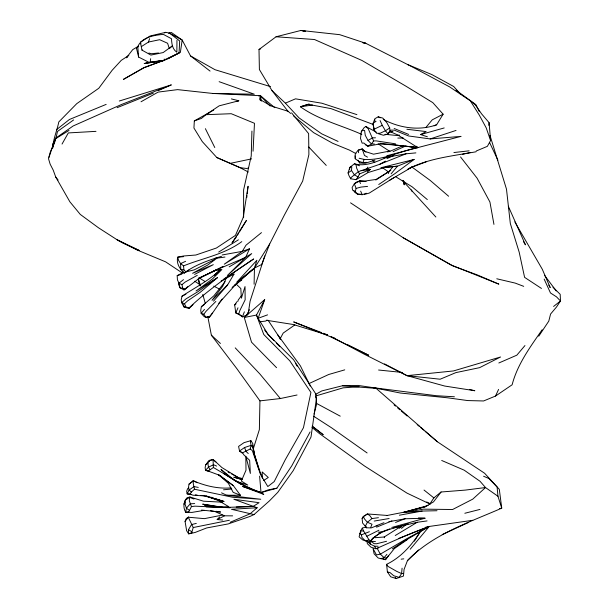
<?xml version="1.0" encoding="UTF-8"?>
<svg xmlns="http://www.w3.org/2000/svg" width="609" height="609" viewBox="0 0 609 609"><rect width="100%" height="100%" fill="white"/><g stroke="black" fill="none" stroke-linecap="round" stroke-linejoin="round"><path stroke-width="0.91" d="M176.96 40.377L176.861 52.214C172.385 49.367 171.677 43.604 171.51 38.748L163.372 34.386C154.031 35.162 141.037 37.278 137.489 47.441L136.408 48.004L138.631 57.071L149.35 62.529L164.879 60.253L164.209 59.065M425.12 431.324L437.407 441.776L484.604 473.254L499.311 489.347L501.74 508.15C468.9 522.552 433.007 534.139 407.474 560.539L404.056 569.468L403.462 576.053L396.154 578.55L390.681 576.776L387.385 571.866L386.593 564.345C400.791 557.517 411.768 545.337 419.921 532.068M178.742 282.995L178.711 284.639L180.02 287.783L184.017 289.953L199.432 278.153L223.138 266.339M207.798 316.558L211.369 335.209L236.764 368.536L259.944 400.874L259.365 429.596L253.146 449.305M254.098 284.236L254.463 268.059L256.884 260.264L236.734 282.203L254.463 268.059L261.695 264.496L269.68 243.981L284.395 215.015L302.681 181.079L308.892 154.579L308.618 133.607L291.566 112.878M251.928 131.057L251.228 155.973L243.6 189.97L243.638 217.207M260.249 100.432L260.416 95.697L212.762 93.451L177.584 89.63L158.134 92.096L141.022 101.772M374.779 121.145L374.839 119.524M167.825 58.784L179.069 52.914L179.67 40.955L169.454 33.076L165.724 32.338L150.111 35.984L140.42 42.257L141.95 50.09L150.88 55.092L163.182 52.557L172.256 45.957L169.896 48.149M253.055 151.207L254.471 123.292L231.245 113.708L206.017 114.682L201.419 118.435L194.324 120.894L193.936 128.035L202.295 141.615L216.827 157.533L240.113 167.688L248.312 172.035M216.591 466.075L213.553 464.751L208.461 467.149L205.537 470.331L208.209 471.069L213.394 467.499L213.043 459.468L208.4 461.279L205.773 464.69L205.119 467.545L205.537 470.331L209.032 471.336M349.665 169.568L349.81 167.422L354.392 163.798C366.664 167.247 378.547 160.624 389.646 156.148M356.044 179.685L358.023 177.006L354.217 174.623L351.515 170.505L351.774 166.683L349.81 167.422L348.074 172.933L348.904 175.461L350.662 178.772L356.044 179.685L368.095 172.545L384.789 167.422L397.471 166.173L414.135 159.444L394.693 173.778L378.729 184.519M52.61 148.489C53.09 139.294 57.033 130.798 58.807 121.929L76.764 103.644L98.795 88.259L112.125 70.294L121.275 60.337L128.834 55.419M188.714 517.056L186.27 518.48L185.06 521.411L186.628 530.683L188.645 533.865L191.515 533.294L193.243 527.531L188.25 517.216L204.418 518.647L222.46 515.062M402.077 568.182L401.597 573.587L399.146 577.37L393.734 575.756L390.087 572.612L387.385 571.866M366.458 162.337L362.895 162.672L358.534 161.195L355.245 158.766L355.527 155.957M374.383 144.006L371.482 143.937L368.003 140.435L365.271 135.327L364.601 130.448L362.195 130.311L361.259 131.917L360.513 138.479L362.127 143.161L363.862 143.039L367.866 146.213L379.437 143.998L394.343 144.912L417.744 147.614L461.097 136.37L430.16 138.928L408.532 135.959L394.297 130.143L390.597 130.105L388.123 134.033L383.404 135.244L378.585 133.82M246.782 197.514L247.003 195.634M247.216 193.761L248.084 186.255L243.166 217.58L235.447 235.394L216.423 248.015L195.862 255.019L183.537 255.993L177.706 257.165C176.092 263.4 179.853 268.972 184.116 273.121L188.805 270.076M488.799 125.34L489.103 122.683L481.612 113.891L475.309 104.809L470.315 100.82L449.625 86.889L412.027 66.769L365.689 43.262L339.731 34.675L300.953 30.45L276.075 36.768L259 49.504L259.396 69.54L271.979 90.604L287.775 111.036L290.645 113.434M144.28 63.534L164.613 60.466L144.28 63.534L150.217 62.057L150.651 58.708M197.247 482.731L193.205 480.63L189.026 484.125L188.531 487.192L189.117 490.001L191.34 492.072L189.97 494.135L187.13 493.884L186.689 491.25L187.534 488.844L188.744 487.687M225.109 281.662L213.926 295.738L201.358 306.692L200.726 310.369L201.153 313.338L204.281 316.68L205.911 317.251L209.214 316.87L211.765 314.16L222.156 299.042M258.665 95.91L260.416 95.697L259.784 99.366L271.028 105.958L288.24 111.318M366.1 526.846L362.279 528.148L360.558 531.071L359.112 536.856L362.728 539.947L369.488 542.208L373.545 537.534M219.187 270.853C207.958 281.13 194.492 287.905 182 296.202L181.2 299.91L181.642 302.627L183.888 306.875L188.957 308.557L193.045 304.614M55.906 138.525L57.482 131.43L73.651 119.912M254.768 456.088L253.108 447.653L251.098 445.369L244.574 447.501L239.543 451.025L242.542 452.807L250.2 448.97L251.098 445.369L250.497 442.203L250.9 440.65L244.019 442.652L238.576 446.412L239.543 451.025L242.009 452.936M366.222 193.22L362.21 194.758L357.521 194.119L355.253 191.599L356.09 188.417L354.339 183.728L356.554 182.053L359.835 180.934L364.905 181.056L376.058 179.449L390.811 170.345M314.038 414.044L316.65 404.11L315.934 394.137L293.53 359.691L268.021 334.371L264.565 329.994M48.857 157.259L50.448 151.55L53.356 145.292L55.701 138.159L73.179 125.956L121.495 104.489L171.198 84.933L119.311 101.018M264.763 255.879L250.093 301.189L248.51 311.671L246.561 315.119L242.367 316.886L238.743 313.985L235.767 312.919L234.686 304.926L237.008 301.653M237.837 301.417L238.294 299.925L241.377 295.776M350.662 178.772L351.035 177.577L358.237 171.715L379.696 164.308L406.013 153.795L415.894 152.882M238.743 313.985L239.885 310.453L245.145 299.849L245.024 286.565L241.392 298.189L240.814 288.537L236.307 284.213M141.463 46.543L148.467 42.051L149.586 38.656M54.041 144.143L55.64 139.324M204.175 510.357L191.98 512.405L185.684 512.26C182.989 507.693 183.279 501.511 187.138 497.69L190.023 497.013L203.52 501.199L222.293 502.174M249.332 309.654L247.558 314.716L246.561 315.119M276.562 367.684L251.517 342.167L244.27 317.464L264.702 299.628L258.132 318.279L268.021 334.371L273.89 340.461M188.592 512.253L191.447 506.604L194.964 506.163L230.232 507.769M362.895 162.672L364.129 159.406C382.383 160.685 400.083 151.192 417.744 147.614L416.594 146.236M378.143 546.227L374.565 546.212L370.181 544.027L371.262 541.249L375.426 541.523M188.957 308.557L189.315 307.644C208.887 289.184 231.367 274.027 253.679 258.947L223.457 279.325M244.376 311.838L242.367 316.886L240.997 315.508L235.767 312.919L237.997 307.804M388.276 173.611L389.159 171.433L392.995 166.638M370.782 527.211L372.015 524.235L367.41 522.271L364.601 519.074L363.268 516.447L367.41 513.95L387.385 515.465M226.54 277.445L222.681 286.329L212.016 300.313L227.553 285.027L234.001 274.103L232.227 274.735M229.174 266.849L251.73 253.595L227.355 275.504L245.693 257.386L249.477 248.837L242.321 251.342L222.201 254.965M315.485 394.419L321.849 390.917L342.448 385.756L358.039 385.428L373.576 387.712L400.471 393.056L447.775 397.822L467.704 400.57L483.592 400.966L495.513 396.056L498.588 389.417M358.023 177.006L359.462 173.984L370.257 169.477L366.915 168.975L367.813 167.11M377.801 525.377L371.155 527.927L366.344 527.775L365.354 526.206L367.41 522.271L371.954 518.571L378.433 517.688M264.702 299.628L256.473 315.074L263.758 334.493L289.793 360.817L310.91 392.432L303.457 427.701L285.271 459.726L274.202 481.597L267.815 486.545L260.446 474.381L252.316 450.569L250.2 448.97M280.049 338.916L283.2 333.07L294.87 324.909M310.088 431.971L291.802 465.794L276.874 488.205L261.9 492.346M407.573 539.437L394.297 548.633L385.451 559.717L378.197 558.019L374.101 553.802L373.035 548.526L376.446 554.928L380.32 554.144L406.348 538.95L429.261 526.45L472.782 520.299M489.103 122.683L490.58 140.55L487.375 146.335L476.223 151.024M365.354 526.206L362.599 523.062L362.111 518.548L363.268 516.447M62.042 144.059L68.315 132.929L95.986 131.354M191.972 532.593L188.645 533.865L188.463 529.716L191.538 524.555L196.296 523.42M237.449 235.188L238.401 233.628M239.352 232.067L246.462 220.359L232.021 242.938L236.505 236.756M209.024 461.652L209.892 460.229L213.043 459.468L215.929 461.949M434.156 125.842L436.638 124.746L443.131 114.188L432.801 102.632L405.739 86.075L362.012 60.497L314.503 39.516L276.075 36.768M414.394 541.15L421.124 530.485M232.105 287.44L254.463 268.059L269.68 243.981M429.543 504.465L433.867 497.896L441.076 491.996L465.261 490.1L485.518 487.55L497.964 496.274L501.74 508.15L499.388 508.576M361.259 131.917L364.106 127.662L365.902 126.505L376.24 132.107M538.744 336.206L548.785 321.126L550.589 314.031L556.497 307.02L560.486 300.991L560.189 294.33L552.987 287.22M206.877 316.992L209.473 317.304L212.335 313.102M542.147 329.766C530.264 346.879 517.429 364.289 512.123 384.789L495.513 396.056M395.523 143.838L376.073 140.877L373.614 140.938L371.482 143.937L367.866 146.213L365.194 144.577M388.268 555.85L385.451 559.717L383.175 558.841M205.911 317.251L203.825 314.267L206.002 311.336L215.86 301.44M185.06 521.411L188.25 517.216M441.076 491.996L433.517 501.862L425.151 506.81L403.683 512.344L428.15 505.44M369.488 542.208C378.608 529.921 394.784 528.498 408.228 523.748M183.865 504.085L185.037 502.669M391.115 173.854L397.471 166.173L382.977 167.642M426.171 127.136L432.238 119.844L443.131 114.188M386.913 554.327L384.119 557.661L380.785 558.674M410.238 549.204L429.261 526.45L425.6 527.265M204.487 309.372L201.153 313.338L203.825 314.267M524.966 345.547L516.835 355.176L498.832 362.994M213.531 301.143L227.553 285.027M218.776 303.305L235.516 284.669M222.742 519.995L217.177 519.553L219.659 516.965M362.111 518.548L363.307 517.33M364.502 516.105L367.41 513.95L369.77 515.564L371.954 518.571M220.298 269.711L214.551 275.367L220.001 270.107M407.383 560.729L418.604 549.919M217.398 277.704L197.666 291.848L185.989 298.882L181.642 302.627L184.504 303.754L187.496 300.96L200.133 292.381L217.398 277.704L196.037 291.011L212.366 279.029L221.882 269.505L213.767 270.784M221.562 256.32C208.423 260.264 195.124 264.846 184.116 273.121L182.464 270.936M191.34 492.072L194.492 489.225L232.668 497.271L260.743 499.258L226.571 495.224L221.539 492.833M402.45 525.438L384.188 536.993L374.725 537.717M191.515 533.294L195.253 532.411L206.664 527.95L228.192 523.93L249.964 516.447L253.999 514.575L269.437 500.887L277.757 492.376L293.211 470.628L311.001 437.041L316.414 398.552L315.591 396.878M184.017 289.953L187.724 286.679M367.356 171.989L370.257 169.477L361.114 170.642M235.082 284.768L254.463 268.059M206.124 506.84L223.983 507.495L253.039 506.49L259.076 502.691L233.894 499.266L257.143 507.746L250.101 513.798L230.133 522.294M401.514 528.414L406.256 524.387M190.023 497.013L185.197 500.217L185.121 504.526L186.445 508.203L185.684 512.26L188.455 511.811M189.026 484.125L193.517 480.912C205.317 485.883 218.113 489.042 231.055 487.862M261.474 232.623L245.998 245.199L242.321 251.342L224.257 264.207L249.477 248.837M185.113 289.009L182.829 288.369L181.931 284.662L185.235 282.013L197.278 275.337M234.465 285.598L241.811 279.767L238.736 281.678M553.596 306.449L560.486 300.991L556.504 296.849L550.49 292.975L544.157 279.112M56.386 129.755L69.434 119.478L106.172 104.383M183.499 279.638L178.977 283.162L180.02 287.783L182.829 288.369M127.761 56.728L126.375 57.802L132.709 49.649L138.357 46.231M136.408 48.004L138.669 46.299M234.686 304.926L236.033 303.914M224.965 257.044L216.933 258.17L207.738 265.029L192.596 273.289L213.302 264.671L194.606 274.415M372.289 538.752L381.257 532.159L378.273 532.152M201.358 306.692L204.365 304.515M348.074 172.933L351.515 170.505M209.892 460.229L208.4 461.279L207.996 464.088L208.461 467.149L210.151 469.684M205.773 464.69L207.562 463.479M206.017 114.682L219.171 105.837L238.804 100.774L231.397 98.917M376.058 121.282L373.172 123.193L373.134 125.157L374.642 130.06M389.722 127.959L385.444 130.768L380.161 133.219L376.628 133.333L373.819 129.374L373.172 123.193L374.87 118.709L378.204 116.837L382.787 118.093L386.753 122.546L389.722 127.959L389.927 130.958M392.325 548.876L403.523 541.53L429.261 526.45L398.469 538.523M399.207 528.292L401.521 526.8M375.791 180.043L389.159 171.433M263.667 480.478L268.28 477.502L262.205 471.937L262.342 477.989M394.472 177.288L369.26 193.076L364.365 194.461M182.555 272.763L177.181 275.656L177.44 279.896L178.977 283.162L181.931 284.662M218.692 252.05L238.416 239.809M69.007 130.425L55.175 138.989L48.514 158.713L50.166 164.202L53.196 170.094L55.739 177.044L69.868 201.785L80.281 214.421L98.422 227.736L117.164 239.817L122.812 242.991L139.324 250.512L117.164 239.817L136.835 249.873L165.572 261.824L182.906 273.357M267.267 320.113L265.722 321.057L260.096 321.75M395.233 535.524L417.195 522.286L427.069 520.916M370.592 540.815L369.031 539.977L366.846 536.255L378.935 530.211M389.288 180.416L411.73 167.262L426.437 161.705M194.324 120.894L213.713 110.069M368.003 140.435L372.548 137.855L375.494 137.794M379.696 164.308L385.383 161.126M241.796 241.636C224.158 254.562 203.277 257.927 183.575 265.859L180.614 263.613L178.597 260.416L177.706 257.165L183.484 256.678M427.411 136.812L420.629 134.566L426.163 131.582L406.881 129.26M221.158 280.985L234.001 274.103M166.546 59.393L180.363 52.427L182.182 40.042L171.319 32.46L168.586 33.274M214.581 259.503L194.233 269.863L185.25 272.094M217.177 519.553L224.554 515.808L232.63 515.853M408.692 168.609C429.68 158.089 453.286 155.904 476.048 151.77M182 296.202L185.897 294.238M390.696 131.734L392.965 131.377L388.725 132.275L388.123 134.033L385.444 130.768L382.246 125.317L373.819 129.374M407.611 169.287L411.73 167.262M199.432 278.153L216.994 269.658L245.693 257.386M162.375 60.877L143.891 67.614L123.383 79.406L143.968 67.782L162.375 60.877L179.069 52.914M164.544 32.894L165.724 32.338M198.595 278.214L216.994 269.658L213.508 271.035M185.593 261.314L180.614 263.613L180.751 269.262L183.903 269.939L185.676 271.66M308.679 383.716L328.746 374.482L344.747 369.853M442.218 534.58L467.986 522.674M386.913 158.614L393.81 155.478M393.079 151.656L405.388 146.145L417.744 147.614L397.578 134.855L390.628 131.879M158.249 90.589L171.198 84.933M402.991 145.642L391.244 150.766L373.553 154.191L364.799 151.382L362.827 149.822M425.858 527.904L429.261 526.45C411.121 532.936 393.49 541.02 375.981 548.778L370.98 547.179L367.334 543.67L366.869 540.876L370.181 544.027M271.979 90.604L285.385 103.149L295.525 98.833L321.91 103.233L356.897 114.629M207.722 113.495L209.45 112.787M237.076 101.482L238.804 100.774M376.545 527.173L391.907 520.885M259 49.504L260.713 48.804M376.431 548.625L378.653 547.727M117.111 107.686L153.377 93.116M376.08 525.849L383.936 522.705M369.374 531.71L361.449 534.824L359.752 533.499M395.538 522.438L405.594 518.51M380.518 532.327L389.897 528.871M267.572 314.861L258.132 318.279L256.473 315.074L244.27 317.464M379.613 532.715L381.257 532.159M430.16 138.928L456.034 130.433M177.181 275.656L181.832 274.149M309.159 103.972L300.42 106.788C318.918 120.019 341.322 125.233 361.792 134.414M374.961 160.121L365.111 163.311L359.759 162.976L358.534 161.195M315.393 396.063L343.156 387.842L359.127 386.692M420.629 134.566L444.197 127.943M391.793 527.447L425.013 518.213L418.436 517.947M356.09 188.417L360.863 187.092L367.562 186.392M436.638 124.746C419.395 131.171 399.184 127.936 383.259 119.387M386.822 155.752L417.744 147.614L415.962 147.127M425.151 506.81L404.795 512.024L386.631 515.579M464.834 513.265L479.983 509.413M380.884 167.749L414.135 159.444M386.555 541.279L376.674 543.746L374.025 543.67L371.262 541.249M193.243 527.531L229.38 520.261M393.483 527.912L417.195 522.286M369.031 539.977L365.331 540.853L361.944 537.465L361.449 534.824M248.442 168.069L246.592 168.48L240.113 167.688L216.827 157.533M462.353 154.298L470.163 152.547M387.393 151.9L389.204 151.512M259.944 400.874L280.361 398.545L297.04 394.997M148.467 42.051L159.657 39.699L167.604 43.262L169.135 48.058M229.958 163.425L251.639 158.865M276.874 488.205L268.28 489.857L261.017 492.59L242.641 486.477L263.75 494.401L261.017 492.59C243.897 486.576 228.877 476.428 213.394 467.499M389.128 518.518L374.2 521.068M399.39 515.206L422.121 511.058L436.996 510.73M388.915 521.73L405.13 518.769L425.013 518.213M383.746 157.807L406.013 153.795M141.95 50.09L142.582 49.999M312.44 105.045L300.42 106.788L308.192 104.36L331.007 108.623L373.538 124.586M399.496 135.114L396.802 135.48L384.995 134.307M401.141 559.176L403.767 558.841M150.217 62.057L164.879 60.253M453.903 152.547L469.12 150.826M158.546 52.991L151.413 53.737L148.878 53.036M403.493 573.389L401.597 573.587L396.764 571.394L388.009 566.408L386.593 564.345M384.545 363.908L407.025 375.662L453.469 370.95L500.552 356.996L479.648 367.646L455.928 372.601L440.162 379.217L407.025 375.662L364.479 354.309L331.06 336.488M223.518 489.803L231.785 488.981M422.121 511.058L405.434 512.443L423.247 509.147L452.594 509.512L472.774 499.129L485.518 487.55L480.052 481.293L464.18 470.171L441.7 460.473M257.143 507.746L231.473 509.291L253.999 514.575M194.674 503.567L190.229 503.81L186.445 508.203L189.3 510.289M366.846 536.255L363.565 530.903L360.558 531.071L360.756 532.959M215.061 258.246L216.933 258.17M359.835 180.934L354.339 183.728L352.124 187.496L352.558 190.092L355.253 191.599M236.231 507.038L253.039 506.49M397.806 138.068L403.28 138.037M226.571 495.224L240.448 495.262L233.338 485.662L221.394 476.573M212.762 93.451L254.318 94.205L219.126 81.682M454.398 396.771L436.577 395.743L373.576 387.712M366.123 181.474L359.264 180.957L360.513 183.537M342.448 385.756L380.138 388.709M379.94 143.244L417.744 147.614M378.585 370.021L402.435 372.457M195.291 494.835L197.133 495.018M200.803 495.399L203.558 495.68L223.929 501.481L215.122 498.588M204.396 505.47L223.983 507.495L202.675 504.153L218.882 506.886L228.855 506.726L218.837 500.773L206.139 495.871M201.518 510.068L220.595 512.032L216.005 511.286M191.622 494.462L187.13 493.884L189.117 490.001L194.02 486.583L198.268 487.413M183.446 304.576L183.888 306.875L189.315 307.644M266.339 320.25L293.371 324.521L327.589 335.041M386.365 558.065L384.119 557.661L380.32 554.144L377.534 549.029M305.573 31.287L300.953 30.45L305.573 31.364M210.44 510.692L215 511.56L224.554 515.808M359.143 158.241L364.129 159.406M496.784 278.777L515.184 283.094L523.717 286.344M469.41 389.402L474.837 390.742L444.715 386.045L407.025 375.662M354.392 163.798L359.523 165.785M241.872 479.473L233.81 477.182L242.024 479.572M242.321 478.567L237.936 477.296L231.374 473.779M223.929 501.481L206.017 496.038L193.083 495.208L189.97 494.135M270.533 86.623L215.007 69.708L190.526 55.921L182.182 40.042L169.454 33.076M210.722 497.134L213.363 498.01M220.801 475.728L208.209 471.069M193.974 499.022L189.566 497.386L189.315 500.826L191.447 506.604M321.552 332.598L293.667 321.917L329.621 336.396L368.651 355.222L346.932 344.367M323.295 333.26L327.65 334.927M240.448 495.262L233.163 492.338L228.36 483.325L218.928 474.951M394.145 128.491L408.631 134.414M242.542 452.807L243.866 454.877L249.644 460.313L250.375 473.437L245.815 456.255L245.998 470.186L241.347 481.049L247.756 485.046L235.569 481.049L220.968 469.425C232.113 480.592 246.196 487.634 261.017 492.59L259.609 476.147M407.436 64.463L431.903 74.602L453.69 86.493L460.419 94.014M483.592 476.246L488.86 478.499L497.096 486.956L497.964 496.274M338.064 141.433L321.666 133.813L299.103 117.933L285.385 103.149M430.015 504.069L406.964 493.1L364.555 466.03L319.169 433.357L311.937 427.358M378.204 116.837L380.275 117.826M333.565 337.683L335.239 338.52M426.734 501.961L430.106 503.658M213.713 286.108L219.59 289.13M228.093 472.028L229.738 472.904M317.152 403.752L340.233 416.16M356.014 153.651L349.414 150.088L332.651 143.26L313.605 132.633L293.515 115.832M367.509 157.137L364.456 155.44L362.172 148.832L358.305 150.126L355.489 153.438L354.88 156.224L355.245 158.766M403.257 237.784L453.165 266.057L477.327 274.925L498.84 284.137L450.713 264.831L403.257 237.784L350.548 202.835M188.463 529.716L191.652 531.581M395.386 176.541L412.148 186.826L427.32 199.577M237.913 477.38L221.897 467.552L215.038 461.211L212.762 459.772M199.539 278.115L204.685 281.312M223.587 473.482L241.278 484.513M378.143 143.815L390.042 151.519M313.559 416.183L331.684 427.883L367.113 452.959M541.477 288.445L524.593 277.354L519.18 252.156L510.327 223.503L506.49 189.148L490.017 135.472M194.72 281.221L200.239 284.89M372.518 160.662L374.794 162.268M382.376 167.604L388.443 171.875M218.456 474.875L233.338 485.662M455.989 90.17L475.895 104.634L479.245 111.439M411.684 166.843L430.319 180.515L448.612 196.235M312.128 426.171L323.227 434.757L312.798 426.62M190.526 55.921L210.059 71.093M424.031 490.047L433.867 497.896M261.337 101.155L260.416 95.697L274.766 107.679M394.061 404.871L395.507 406.104M397.669 407.946L399.839 409.796M401.285 411.022L407.063 415.947M417.18 424.557L419.342 426.399M420.789 427.632L423.681 430.091M365.933 152.098L362.172 148.832L362.172 149.304L358.305 150.126L358.61 152.737M375.898 388.169L437.407 441.776M193.517 480.912L193.205 480.63L193.304 483.965L194.492 489.225M211.369 335.209L220.435 343.476M248.266 453.53L246.028 451.406L244.574 447.501M365.902 126.505L368.224 128.796L373.614 140.938M276.501 343.164L279.759 346.551M308.763 147.02L326.257 165.412M235.226 347.868L259.708 373.797L280.361 398.545M260.416 95.697L270.061 105.981M402.374 180.363L435.846 217.01M395.112 577.34L396.154 578.55M55.739 177.044L58.091 179.998M460.533 156.947L477.091 178.178L489.933 202.036L493.945 224.394M544.522 275.321L556.223 290.919M268.143 320.311L277.727 334.805L300.427 365.918L310.27 385.999M357.894 160.144L359.759 162.976M250.9 440.65L252.727 443.481L254.25 454.154L260.241 472.409L262.639 478.057M470.315 100.82L479.329 115.17L486.226 127.898L490.58 140.55M277.727 334.805L280.696 339.601M523.474 241.59L525.453 244.848L508.317 206.238M209.214 316.87L209.473 317.304M295.715 363.733L297.162 366.161M514.818 221.904L542.299 269.262L550.209 287.585L548.823 285.141M411.273 189.917L412.202 191.53M353.875 190.769L354.758 192.353L357.521 194.119L362.073 194.301L360.635 191.119M374.565 546.212L375.981 548.778M359.462 173.984L356.691 168.312L356.006 164.788M365.194 525.582L366.344 527.775M205.385 128.682L214.794 147.545M489.529 142.399L497.903 160.19M362.279 528.148L363.565 530.903M380.085 120.544L382.246 125.317M184.504 303.754L186.057 307.18M384.188 536.993L384.53 537.762M200.171 285.956L198.861 282.492L198.336 278.968M253.907 452.533L258.855 469.166M198.321 278.107L200.315 285.362M202.805 294.429L205.302 303.503M140.42 42.257L140.793 43.825M403.318 180.561L404.201 184.839L403.782 181.117M252.59 445.164L254.25 454.154M137.763 46.566L138.631 57.071M183.575 265.859L183.903 269.939M52.96 143.488L53.021 147.256M365.689 43.262L362.918 42.714L365.689 43.262"/></g></svg>
